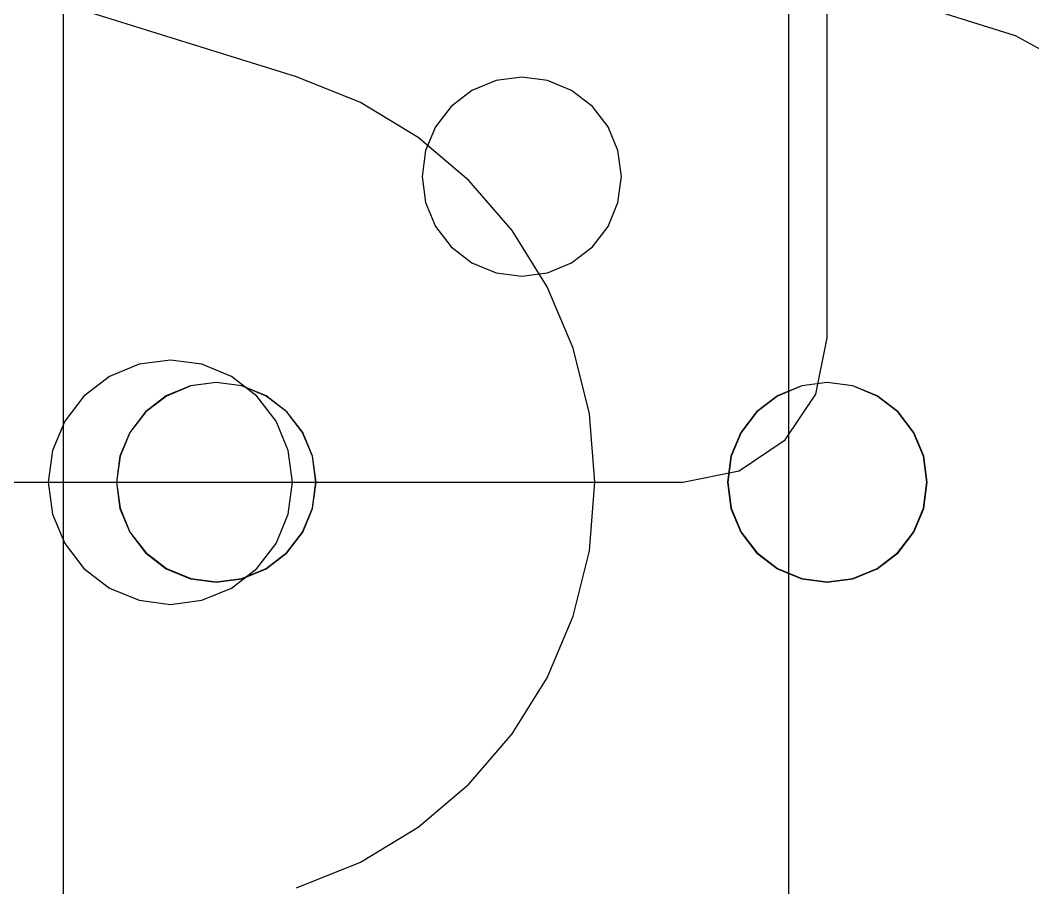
# Model space of a CAD drawing. Extents: x -257 to 298, y -311 to 343.
# Drawn here: x 36.29 to 58.74, y 15.7 to 34.93 of the extents above; entities that cross this region are included whole.
import ezdxf

# ---------------------------------------------------------------- set-up
doc = ezdxf.new("R2010")
doc.units = 0

msp = doc.modelspace()

# ---------------------------------------------------------------- linework, layer by layer
for p, q in [((54.1866, 27.8896), (54.1866, 62.1293)), ((54.1866, 27.8896), (54.1866, 62.1293)), ((47.4133, 33.6706), (46.846438, 33.596646)), ((47.4133, 33.6706), (46.846438, 33.596646)), ((47.980162, 33.596646), (47.4133, 33.6706)), ((47.980162, 33.596646), (47.4133, 33.6706)), ((46.846438, 33.596646), (46.3093, 33.374784)), ((46.846438, 33.596646), (46.3093, 33.374784)), ((48.5173, 33.374784), (47.980162, 33.596646)), ((48.5173, 33.374784), (47.980162, 33.596646)), ((46.3093, 33.374784), (45.848593, 33.02054)), ((46.3093, 33.374784), (45.848593, 33.02054)), ((48.978007, 33.02054), (48.5173, 33.374784)), ((48.978007, 33.02054), (48.5173, 33.374784)), ((45.848593, 33.02054), (45.501116, 32.5666)), ((45.848593, 33.02054), (45.501116, 32.5666)), ((49.325484, 32.5666), (48.978007, 33.02054)), ((49.325484, 32.5666), (48.978007, 33.02054)), ((45.501116, 32.5666), (45.281731, 32.038706)), ((45.501116, 32.5666), (45.281731, 32.038706)), ((49.544869, 32.038706), (49.325484, 32.5666)), ((49.544869, 32.038706), (49.325484, 32.5666)), ((45.281731, 32.038706), (45.2053, 31.4626)), ((45.281731, 32.038706), (45.2053, 31.4626)), ((49.6213, 31.4626), (49.544869, 32.038706)), ((49.6213, 31.4626), (49.544869, 32.038706)), ((45.2053, 31.4626), (45.281731, 30.886494)), ((45.2053, 31.4626), (45.281731, 30.886494)), ((49.544869, 30.886494), (49.6213, 31.4626)), ((49.544869, 30.886494), (49.6213, 31.4626)), ((49.6213, 31.4626), (49.6213, 31.4626)), ((49.6213, 31.4626), (49.6213, 31.4626)), ((45.281731, 30.886494), (45.501116, 30.3586)), ((45.281731, 30.886494), (45.501116, 30.3586)), ((49.325484, 30.3586), (49.544869, 30.886494)), ((49.325484, 30.3586), (49.544869, 30.886494)), ((45.501116, 30.3586), (45.848593, 29.90466)), ((45.501116, 30.3586), (45.848593, 29.90466)), ((48.978007, 29.90466), (49.325484, 30.3586)), ((48.978007, 29.90466), (49.325484, 30.3586)), ((45.848593, 29.90466), (46.3093, 29.550416)), ((45.848593, 29.90466), (46.3093, 29.550416)), ((48.5173, 29.550416), (48.978007, 29.90466)), ((48.5173, 29.550416), (48.978007, 29.90466)), ((46.3093, 29.550416), (46.846438, 29.328554)), ((46.3093, 29.550416), (46.846438, 29.328554)), ((47.980162, 29.328554), (48.5173, 29.550416)), ((47.980162, 29.328554), (48.5173, 29.550416)), ((46.846438, 29.328554), (47.4133, 29.2546)), ((46.846438, 29.328554), (47.4133, 29.2546)), ((47.4133, 29.2546), (47.980162, 29.328554)), ((47.4133, 29.2546), (47.980162, 29.328554)), ((53.935128, 26.643616), (54.1866, 27.8892)), ((53.935128, 26.643616), (54.1866, 27.8892)), ((53.249342, 25.626458), (53.935128, 26.643616)), ((53.249342, 25.626458), (53.935128, 26.643616)), ((52.232184, 24.940672), (53.249342, 25.626458)), ((52.232184, 24.940672), (53.249342, 25.626458)), ((50.9866, 24.6892), (52.232184, 24.940672)), ((50.9866, 24.6892), (52.232184, 24.940672)), ((17.3255, 24.6892), (50.9865, 24.6892)), ((17.3255, 24.6892), (50.9865, 24.6892))]:
    msp.add_line(p, q)
at = {"layer": 'Layer 1'}
for p, q in [((37.2533, -22.9104), (37.2533, 72.2893)), ((37.2533, -22.9104), (37.2533, 72.2893)), ((37.2533, -22.9104), (37.2533, 72.2893)), ((53.3332, 4.18291), (53.3332, 45.1954)), ((53.3332, 4.18291), (53.3332, 45.1954)), ((53.3332, 4.18291), (53.3332, 45.1954)), ((53.3332, 4.18291), (53.3332, 45.1954)), ((53.3332, 4.18291), (53.3332, 45.1954)), ((42.4214, 33.6751), (27.9656, 38.1765)), ((42.4214, 33.6751), (27.9656, 38.1765)), ((42.4214, 33.6751), (27.9656, 38.1765)), ((42.4214, 33.6751), (27.9656, 38.1765)), ((42.4214, 33.6751), (27.9656, 38.1765)), ((42.4214, 33.6751), (27.9656, 38.1765)), ((42.4214, 33.6751), (27.9656, 38.1765)), ((42.4214, 33.6751), (27.9656, 38.1765)), ((42.4214, 33.6751), (27.9656, 38.1765)), ((42.4214, 33.6751), (27.9656, 38.1765)), ((58.359168, 34.581958), (56.347344, 35.211856)), ((58.359168, 34.581958), (56.347344, 35.211856)), ((58.359168, 34.581958), (56.347344, 35.211856)), ((58.359168, 34.581958), (56.347344, 35.211856)), ((58.359168, 34.581958), (56.347344, 35.211856)), ((60.179173, 33.589235), (58.359168, 34.581958)), ((60.179173, 33.589235), (58.359168, 34.581958)), ((60.179173, 33.589235), (58.359168, 34.581958)), ((60.179173, 33.589235), (58.359168, 34.581958)), ((60.179173, 33.589235), (58.359168, 34.581958)), ((43.835012, 33.105778), (42.4215, 33.6745)), ((43.835012, 33.105778), (42.4215, 33.6745)), ((43.835012, 33.105778), (42.4215, 33.6745)), ((43.835012, 33.105778), (42.4215, 33.6745)), ((43.835012, 33.105778), (42.4215, 33.6745)), ((43.835012, 33.105778), (42.4215, 33.6745)), ((43.835012, 33.105778), (42.4215, 33.6745)), ((43.835012, 33.105778), (42.4215, 33.6745)), ((43.835012, 33.105778), (42.4215, 33.6745)), ((43.835012, 33.105778), (42.4215, 33.6745)), ((45.114266, 32.333242), (43.835012, 33.105778)), ((45.114266, 32.333242), (43.835012, 33.105778)), ((45.114266, 32.333242), (43.835012, 33.105778)), ((45.114266, 32.333242), (43.835012, 33.105778)), ((45.114266, 32.333242), (43.835012, 33.105778)), ((45.114266, 32.333242), (43.835012, 33.105778)), ((45.114266, 32.333242), (43.835012, 33.105778)), ((45.114266, 32.333242), (43.835012, 33.105778)), ((45.114266, 32.333242), (43.835012, 33.105778)), ((45.114266, 32.333242), (43.835012, 33.105778)), ((46.242555, 31.379593), (45.114266, 32.333242)), ((46.242555, 31.379593), (45.114266, 32.333242)), ((46.242555, 31.379593), (45.114266, 32.333242)), ((46.242555, 31.379593), (45.114266, 32.333242)), ((46.242555, 31.379593), (45.114266, 32.333242)), ((46.242555, 31.379593), (45.114266, 32.333242)), ((46.242555, 31.379593), (45.114266, 32.333242)), ((46.242555, 31.379593), (45.114266, 32.333242)), ((46.242555, 31.379593), (45.114266, 32.333242)), ((46.242555, 31.379593), (45.114266, 32.333242)), ((47.203169, 30.267536), (46.242555, 31.379593)), ((47.203169, 30.267536), (46.242555, 31.379593)), ((47.203169, 30.267536), (46.242555, 31.379593)), ((47.203169, 30.267536), (46.242555, 31.379593)), ((47.203169, 30.267536), (46.242555, 31.379593)), ((47.203169, 30.267536), (46.242555, 31.379593)), ((47.203169, 30.267536), (46.242555, 31.379593)), ((47.203169, 30.267536), (46.242555, 31.379593)), ((47.203169, 30.267536), (46.242555, 31.379593)), ((47.203169, 30.267536), (46.242555, 31.379593)), ((47.979399, 29.01977), (47.203169, 30.267536)), ((47.979399, 29.01977), (47.203169, 30.267536)), ((47.979399, 29.01977), (47.203169, 30.267536)), ((47.979399, 29.01977), (47.203169, 30.267536)), ((47.979399, 29.01977), (47.203169, 30.267536)), ((47.979399, 29.01977), (47.203169, 30.267536)), ((47.979399, 29.01977), (47.203169, 30.267536)), ((47.979399, 29.01977), (47.203169, 30.267536)), ((47.979399, 29.01977), (47.203169, 30.267536)), ((47.979399, 29.01977), (47.203169, 30.267536)), ((48.554536, 27.658999), (47.979399, 29.01977)), ((48.554536, 27.658999), (47.979399, 29.01977)), ((48.554536, 27.658999), (47.979399, 29.01977)), ((48.554536, 27.658999), (47.979399, 29.01977)), ((48.554536, 27.658999), (47.979399, 29.01977)), ((48.554536, 27.658999), (47.979399, 29.01977)), ((48.554536, 27.658999), (47.979399, 29.01977)), ((48.554536, 27.658999), (47.979399, 29.01977)), ((48.554536, 27.658999), (47.979399, 29.01977)), ((48.554536, 27.658999), (47.979399, 29.01977)), ((48.911871, 26.207925), (48.554536, 27.658999)), ((48.911871, 26.207925), (48.554536, 27.658999)), ((48.911871, 26.207925), (48.554536, 27.658999)), ((48.911871, 26.207925), (48.554536, 27.658999)), ((48.911871, 26.207925), (48.554536, 27.658999)), ((48.911871, 26.207925), (48.554536, 27.658999)), ((48.911871, 26.207925), (48.554536, 27.658999)), ((48.911871, 26.207925), (48.554536, 27.658999)), ((48.911871, 26.207925), (48.554536, 27.658999)), ((48.911871, 26.207925), (48.554536, 27.658999)), ((39.623935, 27.39586), (38.929052, 27.305204)), ((39.623935, 27.39586), (38.929052, 27.305204)), ((39.623935, 27.39586), (38.929052, 27.305204)), ((39.623935, 27.39586), (38.929052, 27.305204)), ((39.623935, 27.39586), (38.929052, 27.305204)), ((39.623935, 27.39586), (38.929052, 27.305204)), ((39.623935, 27.39586), (38.929052, 27.305204)), ((39.623935, 27.39586), (38.929052, 27.305204)), ((39.623935, 27.39586), (38.929052, 27.305204)), ((39.623935, 27.39586), (38.929052, 27.305204)), ((40.318818, 27.305204), (39.623935, 27.39586)), ((40.318818, 27.305204), (39.623935, 27.39586)), ((40.318818, 27.305204), (39.623935, 27.39586)), ((40.318818, 27.305204), (39.623935, 27.39586)), ((40.318818, 27.305204), (39.623935, 27.39586)), ((40.318818, 27.305204), (39.623935, 27.39586)), ((40.318818, 27.305204), (39.623935, 27.39586)), ((40.318818, 27.305204), (39.623935, 27.39586)), ((40.318818, 27.305204), (39.623935, 27.39586)), ((40.318818, 27.305204), (39.623935, 27.39586)), ((38.929052, 27.305204), (38.270605, 27.033236)), ((38.929052, 27.305204), (38.270605, 27.033236)), ((38.929052, 27.305204), (38.270605, 27.033236)), ((38.929052, 27.305204), (38.270605, 27.033236)), ((38.929052, 27.305204), (38.270605, 27.033236)), ((38.929052, 27.305204), (38.270605, 27.033236)), ((38.929052, 27.305204), (38.270605, 27.033236)), ((38.929052, 27.305204), (38.270605, 27.033236)), ((38.929052, 27.305204), (38.270605, 27.033236)), ((38.929052, 27.305204), (38.270605, 27.033236)), ((40.977265, 27.033236), (40.318818, 27.305204)), ((40.977265, 27.033236), (40.318818, 27.305204)), ((40.977265, 27.033236), (40.318818, 27.305204)), ((40.977265, 27.033236), (40.318818, 27.305204)), ((40.977265, 27.033236), (40.318818, 27.305204)), ((40.977265, 27.033236), (40.318818, 27.305204)), ((40.977265, 27.033236), (40.318818, 27.305204)), ((40.977265, 27.033236), (40.318818, 27.305204)), ((40.977265, 27.033236), (40.318818, 27.305204)), ((40.977265, 27.033236), (40.318818, 27.305204)), ((38.270605, 27.033236), (37.705851, 26.598989)), ((38.270605, 27.033236), (37.705851, 26.598989)), ((38.270605, 27.033236), (37.705851, 26.598989)), ((38.270605, 27.033236), (37.705851, 26.598989)), ((38.270605, 27.033236), (37.705851, 26.598989)), ((38.270605, 27.033236), (37.705851, 26.598989)), ((38.270605, 27.033236), (37.705851, 26.598989)), ((38.270605, 27.033236), (37.705851, 26.598989)), ((38.270605, 27.033236), (37.705851, 26.598989)), ((38.270605, 27.033236), (37.705851, 26.598989)), ((41.542019, 26.598989), (40.977265, 27.033236)), ((41.542019, 26.598989), (40.977265, 27.033236)), ((41.542019, 26.598989), (40.977265, 27.033236)), ((41.542019, 26.598989), (40.977265, 27.033236)), ((41.542019, 26.598989), (40.977265, 27.033236)), ((41.542019, 26.598989), (40.977265, 27.033236)), ((41.542019, 26.598989), (40.977265, 27.033236)), ((41.542019, 26.598989), (40.977265, 27.033236)), ((41.542019, 26.598989), (40.977265, 27.033236)), ((41.542019, 26.598989), (40.977265, 27.033236)), ((40.07174, 26.828398), (39.533305, 26.606)), ((40.07174, 26.828398), (39.533305, 26.606)), ((40.07174, 26.828398), (39.533305, 26.606)), ((40.07174, 26.828398), (39.533305, 26.606)), ((40.07174, 26.828398), (39.533305, 26.606)), ((40.073138, 26.823246), (39.536, 26.601384)), ((40.073138, 26.823246), (39.536, 26.601384)), ((40.073138, 26.823246), (39.536, 26.601384)), ((40.073138, 26.823246), (39.536, 26.601384)), ((40.073138, 26.823246), (39.536, 26.601384)), ((40.073138, 26.823246), (39.536, 26.601384)), ((40.073138, 26.823246), (39.536, 26.601384)), ((40.63997, 26.90253), (40.07174, 26.828398)), ((40.63997, 26.90253), (40.07174, 26.828398)), ((40.63997, 26.90253), (40.07174, 26.828398)), ((40.63997, 26.90253), (40.07174, 26.828398)), ((40.63997, 26.90253), (40.07174, 26.828398)), ((40.64, 26.8972), (40.073138, 26.823246)), ((40.64, 26.8972), (40.073138, 26.823246)), ((40.64, 26.8972), (40.073138, 26.823246)), ((40.64, 26.8972), (40.073138, 26.823246)), ((40.64, 26.8972), (40.073138, 26.823246)), ((40.64, 26.8972), (40.073138, 26.823246)), ((40.64, 26.8972), (40.073138, 26.823246)), ((41.2082, 26.828398), (40.63997, 26.90253)), ((41.2082, 26.828398), (40.63997, 26.90253)), ((41.2082, 26.828398), (40.63997, 26.90253)), ((41.2082, 26.828398), (40.63997, 26.90253)), ((41.2082, 26.828398), (40.63997, 26.90253)), ((41.206862, 26.823246), (40.64, 26.8972)), ((41.206862, 26.823246), (40.64, 26.8972)), ((41.206862, 26.823246), (40.64, 26.8972)), ((41.206862, 26.823246), (40.64, 26.8972)), ((41.206862, 26.823246), (40.64, 26.8972)), ((41.206862, 26.823246), (40.64, 26.8972)), ((41.206862, 26.823246), (40.64, 26.8972)), ((41.744, 26.601384), (41.206862, 26.823246)), ((41.744, 26.601384), (41.206862, 26.823246)), ((41.744, 26.601384), (41.206862, 26.823246)), ((41.744, 26.601384), (41.206862, 26.823246)), ((41.744, 26.601384), (41.206862, 26.823246)), ((41.744, 26.601384), (41.206862, 26.823246)), ((41.744, 26.601384), (41.206862, 26.823246)), ((41.746635, 26.606), (41.2082, 26.828398)), ((41.746635, 26.606), (41.2082, 26.828398)), ((41.746635, 26.606), (41.2082, 26.828398)), ((41.746635, 26.606), (41.2082, 26.828398)), ((41.746635, 26.606), (41.2082, 26.828398)), ((53.61844, 26.828398), (53.080005, 26.606)), ((53.61844, 26.828398), (53.080005, 26.606)), ((53.61844, 26.828398), (53.080005, 26.606)), ((53.61844, 26.828398), (53.080005, 26.606)), ((53.61844, 26.828398), (53.080005, 26.606)), ((53.619738, 26.823246), (53.0826, 26.601384)), ((53.619738, 26.823246), (53.0826, 26.601384)), ((53.619738, 26.823246), (53.0826, 26.601384)), ((53.619738, 26.823246), (53.0826, 26.601384)), ((53.619738, 26.823246), (53.0826, 26.601384)), ((53.619738, 26.823246), (53.0826, 26.601384)), ((53.619738, 26.823246), (53.0826, 26.601384)), ((54.18667, 26.90253), (53.61844, 26.828398)), ((54.18667, 26.90253), (53.61844, 26.828398)), ((54.18667, 26.90253), (53.61844, 26.828398)), ((54.18667, 26.90253), (53.61844, 26.828398)), ((54.18667, 26.90253), (53.61844, 26.828398)), ((54.1866, 26.8972), (53.619738, 26.823246)), ((54.1866, 26.8972), (53.619738, 26.823246)), ((54.1866, 26.8972), (53.619738, 26.823246)), ((54.1866, 26.8972), (53.619738, 26.823246)), ((54.1866, 26.8972), (53.619738, 26.823246)), ((54.1866, 26.8972), (53.619738, 26.823246)), ((54.1866, 26.8972), (53.619738, 26.823246)), ((54.753462, 26.823246), (54.1866, 26.8972)), ((54.753462, 26.823246), (54.1866, 26.8972)), ((54.753462, 26.823246), (54.1866, 26.8972)), ((54.753462, 26.823246), (54.1866, 26.8972)), ((54.753462, 26.823246), (54.1866, 26.8972)), ((54.753462, 26.823246), (54.1866, 26.8972)), ((54.753462, 26.823246), (54.1866, 26.8972)), ((54.7549, 26.828398), (54.18667, 26.90253)), ((54.7549, 26.828398), (54.18667, 26.90253)), ((54.7549, 26.828398), (54.18667, 26.90253)), ((54.7549, 26.828398), (54.18667, 26.90253)), ((54.7549, 26.828398), (54.18667, 26.90253)), ((55.2906, 26.601384), (54.753462, 26.823246)), ((55.2906, 26.601384), (54.753462, 26.823246)), ((55.2906, 26.601384), (54.753462, 26.823246)), ((55.2906, 26.601384), (54.753462, 26.823246)), ((55.2906, 26.601384), (54.753462, 26.823246)), ((55.2906, 26.601384), (54.753462, 26.823246)), ((55.2906, 26.601384), (54.753462, 26.823246)), ((55.293335, 26.606), (54.7549, 26.828398)), ((55.293335, 26.606), (54.7549, 26.828398)), ((55.293335, 26.606), (54.7549, 26.828398)), ((55.293335, 26.606), (54.7549, 26.828398)), ((55.293335, 26.606), (54.7549, 26.828398)), ((37.705851, 26.598989), (37.279899, 26.04253)), ((37.705851, 26.598989), (37.279899, 26.04253)), ((37.705851, 26.598989), (37.279899, 26.04253)), ((37.705851, 26.598989), (37.279899, 26.04253)), ((37.705851, 26.598989), (37.279899, 26.04253)), ((37.705851, 26.598989), (37.279899, 26.04253)), ((37.705851, 26.598989), (37.279899, 26.04253)), ((37.705851, 26.598989), (37.279899, 26.04253)), ((37.705851, 26.598989), (37.279899, 26.04253)), ((37.705851, 26.598989), (37.279899, 26.04253)), ((39.533305, 26.606), (39.071486, 26.250901)), ((39.533305, 26.606), (39.071486, 26.250901)), ((39.533305, 26.606), (39.071486, 26.250901)), ((39.533305, 26.606), (39.071486, 26.250901)), ((39.533305, 26.606), (39.071486, 26.250901)), ((39.536, 26.601384), (39.075293, 26.24714)), ((39.536, 26.601384), (39.075293, 26.24714)), ((39.536, 26.601384), (39.075293, 26.24714)), ((39.536, 26.601384), (39.075293, 26.24714)), ((39.536, 26.601384), (39.075293, 26.24714)), ((39.536, 26.601384), (39.075293, 26.24714)), ((39.536, 26.601384), (39.075293, 26.24714)), ((41.967972, 26.04253), (41.542019, 26.598989)), ((41.967972, 26.04253), (41.542019, 26.598989)), ((41.967972, 26.04253), (41.542019, 26.598989)), ((41.967972, 26.04253), (41.542019, 26.598989)), ((41.967972, 26.04253), (41.542019, 26.598989)), ((41.967972, 26.04253), (41.542019, 26.598989)), ((41.967972, 26.04253), (41.542019, 26.598989)), ((41.967972, 26.04253), (41.542019, 26.598989)), ((41.967972, 26.04253), (41.542019, 26.598989)), ((41.967972, 26.04253), (41.542019, 26.598989)), ((42.204707, 26.24714), (41.744, 26.601384)), ((42.204707, 26.24714), (41.744, 26.601384)), ((42.204707, 26.24714), (41.744, 26.601384)), ((42.204707, 26.24714), (41.744, 26.601384)), ((42.204707, 26.24714), (41.744, 26.601384)), ((42.204707, 26.24714), (41.744, 26.601384)), ((42.204707, 26.24714), (41.744, 26.601384)), ((42.208454, 26.250901), (41.746635, 26.606)), ((42.208454, 26.250901), (41.746635, 26.606)), ((42.208454, 26.250901), (41.746635, 26.606)), ((42.208454, 26.250901), (41.746635, 26.606)), ((42.208454, 26.250901), (41.746635, 26.606)), ((53.080005, 26.606), (52.618186, 26.250901)), ((53.080005, 26.606), (52.618186, 26.250901)), ((53.080005, 26.606), (52.618186, 26.250901)), ((53.080005, 26.606), (52.618186, 26.250901)), ((53.080005, 26.606), (52.618186, 26.250901)), ((53.0826, 26.601384), (52.621893, 26.24714)), ((53.0826, 26.601384), (52.621893, 26.24714)), ((53.0826, 26.601384), (52.621893, 26.24714)), ((53.0826, 26.601384), (52.621893, 26.24714)), ((53.0826, 26.601384), (52.621893, 26.24714)), ((53.0826, 26.601384), (52.621893, 26.24714)), ((53.0826, 26.601384), (52.621893, 26.24714)), ((55.751307, 26.24714), (55.2906, 26.601384)), ((55.751307, 26.24714), (55.2906, 26.601384)), ((55.751307, 26.24714), (55.2906, 26.601384)), ((55.751307, 26.24714), (55.2906, 26.601384)), ((55.751307, 26.24714), (55.2906, 26.601384)), ((55.751307, 26.24714), (55.2906, 26.601384)), ((55.751307, 26.24714), (55.2906, 26.601384)), ((55.755154, 26.250901), (55.293335, 26.606)), ((55.755154, 26.250901), (55.293335, 26.606)), ((55.755154, 26.250901), (55.293335, 26.606)), ((55.755154, 26.250901), (55.293335, 26.606)), ((55.755154, 26.250901), (55.293335, 26.606)), ((37.279899, 26.04253), (37.010967, 25.395415)), ((37.279899, 26.04253), (37.010967, 25.395415)), ((37.279899, 26.04253), (37.010967, 25.395415)), ((37.279899, 26.04253), (37.010967, 25.395415)), ((37.279899, 26.04253), (37.010967, 25.395415)), ((37.279899, 26.04253), (37.010967, 25.395415)), ((37.279899, 26.04253), (37.010967, 25.395415)), ((37.279899, 26.04253), (37.010967, 25.395415)), ((37.279899, 26.04253), (37.010967, 25.395415)), ((37.279899, 26.04253), (37.010967, 25.395415)), ((39.071486, 26.250901), (38.72317, 25.795865)), ((39.071486, 26.250901), (38.72317, 25.795865)), ((39.071486, 26.250901), (38.72317, 25.795865)), ((39.071486, 26.250901), (38.72317, 25.795865)), ((39.071486, 26.250901), (38.72317, 25.795865)), ((39.075293, 26.24714), (38.727816, 25.7932)), ((39.075293, 26.24714), (38.727816, 25.7932)), ((39.075293, 26.24714), (38.727816, 25.7932)), ((39.075293, 26.24714), (38.727816, 25.7932)), ((39.075293, 26.24714), (38.727816, 25.7932)), ((39.075293, 26.24714), (38.727816, 25.7932)), ((39.075293, 26.24714), (38.727816, 25.7932)), ((42.236905, 25.395415), (41.967972, 26.04253)), ((42.236905, 25.395415), (41.967972, 26.04253)), ((42.236905, 25.395415), (41.967972, 26.04253)), ((42.236905, 25.395415), (41.967972, 26.04253)), ((42.236905, 25.395415), (41.967972, 26.04253)), ((42.236905, 25.395415), (41.967972, 26.04253)), ((42.236905, 25.395415), (41.967972, 26.04253)), ((42.236905, 25.395415), (41.967972, 26.04253)), ((42.236905, 25.395415), (41.967972, 26.04253)), ((42.236905, 25.395415), (41.967972, 26.04253)), ((42.552184, 25.7932), (42.204707, 26.24714)), ((42.552184, 25.7932), (42.204707, 26.24714)), ((42.552184, 25.7932), (42.204707, 26.24714)), ((42.552184, 25.7932), (42.204707, 26.24714)), ((42.552184, 25.7932), (42.204707, 26.24714)), ((42.552184, 25.7932), (42.204707, 26.24714)), ((42.552184, 25.7932), (42.204707, 26.24714)), ((42.55677, 25.795865), (42.208454, 26.250901)), ((42.55677, 25.795865), (42.208454, 26.250901)), ((42.55677, 25.795865), (42.208454, 26.250901)), ((42.55677, 25.795865), (42.208454, 26.250901)), ((42.55677, 25.795865), (42.208454, 26.250901)), ((49.034696, 24.68925), (48.911871, 26.207925)), ((49.034696, 24.68925), (48.911871, 26.207925)), ((49.034696, 24.68925), (48.911871, 26.207925)), ((49.034696, 24.68925), (48.911871, 26.207925)), ((49.034696, 24.68925), (48.911871, 26.207925)), ((49.034696, 24.68925), (48.911871, 26.207925)), ((49.034696, 24.68925), (48.911871, 26.207925)), ((49.034696, 24.68925), (48.911871, 26.207925)), ((49.034696, 24.68925), (48.911871, 26.207925)), ((49.034696, 24.68925), (48.911871, 26.207925)), ((52.618186, 26.250901), (52.26987, 25.795865)), ((52.618186, 26.250901), (52.26987, 25.795865)), ((52.618186, 26.250901), (52.26987, 25.795865)), ((52.618186, 26.250901), (52.26987, 25.795865)), ((52.618186, 26.250901), (52.26987, 25.795865)), ((52.621893, 26.24714), (52.274416, 25.7932)), ((52.621893, 26.24714), (52.274416, 25.7932)), ((52.621893, 26.24714), (52.274416, 25.7932)), ((52.621893, 26.24714), (52.274416, 25.7932)), ((52.621893, 26.24714), (52.274416, 25.7932)), ((52.621893, 26.24714), (52.274416, 25.7932)), ((52.621893, 26.24714), (52.274416, 25.7932)), ((56.098784, 25.7932), (55.751307, 26.24714)), ((56.098784, 25.7932), (55.751307, 26.24714)), ((56.098784, 25.7932), (55.751307, 26.24714)), ((56.098784, 25.7932), (55.751307, 26.24714)), ((56.098784, 25.7932), (55.751307, 26.24714)), ((56.098784, 25.7932), (55.751307, 26.24714)), ((56.098784, 25.7932), (55.751307, 26.24714)), ((56.10347, 25.795865), (55.755154, 26.250901)), ((56.10347, 25.795865), (55.755154, 26.250901)), ((56.10347, 25.795865), (55.755154, 26.250901)), ((56.10347, 25.795865), (55.755154, 26.250901)), ((56.10347, 25.795865), (55.755154, 26.250901)), ((38.72317, 25.795865), (38.503255, 25.266697)), ((38.72317, 25.795865), (38.503255, 25.266697)), ((38.72317, 25.795865), (38.503255, 25.266697)), ((38.72317, 25.795865), (38.503255, 25.266697)), ((38.72317, 25.795865), (38.503255, 25.266697)), ((38.727816, 25.7932), (38.508431, 25.265306)), ((38.727816, 25.7932), (38.508431, 25.265306)), ((38.727816, 25.7932), (38.508431, 25.265306)), ((38.727816, 25.7932), (38.508431, 25.265306)), ((38.727816, 25.7932), (38.508431, 25.265306)), ((38.727816, 25.7932), (38.508431, 25.265306)), ((38.727816, 25.7932), (38.508431, 25.265306)), ((42.771569, 25.265306), (42.552184, 25.7932)), ((42.771569, 25.265306), (42.552184, 25.7932)), ((42.771569, 25.265306), (42.552184, 25.7932)), ((42.771569, 25.265306), (42.552184, 25.7932)), ((42.771569, 25.265306), (42.552184, 25.7932)), ((42.771569, 25.265306), (42.552184, 25.7932)), ((42.771569, 25.265306), (42.552184, 25.7932)), ((42.776685, 25.266697), (42.55677, 25.795865)), ((42.776685, 25.266697), (42.55677, 25.795865)), ((42.776685, 25.266697), (42.55677, 25.795865)), ((42.776685, 25.266697), (42.55677, 25.795865)), ((42.776685, 25.266697), (42.55677, 25.795865)), ((52.26987, 25.795865), (52.049955, 25.266697)), ((52.26987, 25.795865), (52.049955, 25.266697)), ((52.26987, 25.795865), (52.049955, 25.266697)), ((52.26987, 25.795865), (52.049955, 25.266697)), ((52.26987, 25.795865), (52.049955, 25.266697)), ((52.274416, 25.7932), (52.055031, 25.265306)), ((52.274416, 25.7932), (52.055031, 25.265306)), ((52.274416, 25.7932), (52.055031, 25.265306)), ((52.274416, 25.7932), (52.055031, 25.265306)), ((52.274416, 25.7932), (52.055031, 25.265306)), ((52.274416, 25.7932), (52.055031, 25.265306)), ((52.274416, 25.7932), (52.055031, 25.265306)), ((56.318169, 25.265306), (56.098784, 25.7932)), ((56.318169, 25.265306), (56.098784, 25.7932)), ((56.318169, 25.265306), (56.098784, 25.7932)), ((56.318169, 25.265306), (56.098784, 25.7932)), ((56.318169, 25.265306), (56.098784, 25.7932)), ((56.318169, 25.265306), (56.098784, 25.7932)), ((56.318169, 25.265306), (56.098784, 25.7932)), ((56.323385, 25.266697), (56.10347, 25.795865)), ((56.323385, 25.266697), (56.10347, 25.795865)), ((56.323385, 25.266697), (56.10347, 25.795865)), ((56.323385, 25.266697), (56.10347, 25.795865)), ((56.323385, 25.266697), (56.10347, 25.795865)), ((37.010967, 25.395415), (36.917275, 24.6892)), ((37.010967, 25.395415), (36.917275, 24.6892)), ((37.010967, 25.395415), (36.917275, 24.6892)), ((37.010967, 25.395415), (36.917275, 24.6892)), ((37.010967, 25.395415), (36.917275, 24.6892)), ((37.010967, 25.395415), (36.917275, 24.6892)), ((37.010967, 25.395415), (36.917275, 24.6892)), ((37.010967, 25.395415), (36.917275, 24.6892)), ((37.010967, 25.395415), (36.917275, 24.6892)), ((37.010967, 25.395415), (36.917275, 24.6892)), ((42.3306, 24.6892), (42.236905, 25.395415)), ((42.3306, 24.6892), (42.236905, 25.395415)), ((42.3306, 24.6892), (42.236905, 25.395415)), ((42.3306, 24.6892), (42.236905, 25.395415)), ((42.3306, 24.6892), (42.236905, 25.395415)), ((42.3306, 24.6892), (42.236905, 25.395415)), ((42.3306, 24.6892), (42.236905, 25.395415)), ((42.3306, 24.6892), (42.236905, 25.395415)), ((42.3306, 24.6892), (42.236905, 25.395415)), ((42.3306, 24.6892), (42.236905, 25.395415)), ((38.503255, 25.266697), (38.42664, 24.6892)), ((38.503255, 25.266697), (38.42664, 24.6892)), ((38.503255, 25.266697), (38.42664, 24.6892)), ((38.503255, 25.266697), (38.42664, 24.6892)), ((38.503255, 25.266697), (38.42664, 24.6892)), ((38.508431, 25.265306), (38.432, 24.6892)), ((38.508431, 25.265306), (38.432, 24.6892)), ((38.508431, 25.265306), (38.432, 24.6892)), ((38.508431, 25.265306), (38.432, 24.6892)), ((38.508431, 25.265306), (38.432, 24.6892)), ((38.508431, 25.265306), (38.432, 24.6892)), ((38.508431, 25.265306), (38.432, 24.6892)), ((42.848, 24.6892), (42.771569, 25.265306)), ((42.848, 24.6892), (42.771569, 25.265306)), ((42.848, 24.6892), (42.771569, 25.265306)), ((42.848, 24.6892), (42.771569, 25.265306)), ((42.848, 24.6892), (42.771569, 25.265306)), ((42.848, 24.6892), (42.771569, 25.265306)), ((42.848, 24.6892), (42.771569, 25.265306)), ((42.8533, 24.6892), (42.776685, 25.266697)), ((42.8533, 24.6892), (42.776685, 25.266697)), ((42.8533, 24.6892), (42.776685, 25.266697)), ((42.8533, 24.6892), (42.776685, 25.266697)), ((42.8533, 24.6892), (42.776685, 25.266697)), ((52.049955, 25.266697), (51.97334, 24.6892)), ((52.049955, 25.266697), (51.97334, 24.6892)), ((52.049955, 25.266697), (51.97334, 24.6892)), ((52.049955, 25.266697), (51.97334, 24.6892)), ((52.049955, 25.266697), (51.97334, 24.6892)), ((52.055031, 25.265306), (51.9786, 24.6892)), ((52.055031, 25.265306), (51.9786, 24.6892)), ((52.055031, 25.265306), (51.9786, 24.6892)), ((52.055031, 25.265306), (51.9786, 24.6892)), ((52.055031, 25.265306), (51.9786, 24.6892)), ((52.055031, 25.265306), (51.9786, 24.6892)), ((52.055031, 25.265306), (51.9786, 24.6892)), ((56.3946, 24.6892), (56.318169, 25.265306)), ((56.3946, 24.6892), (56.318169, 25.265306)), ((56.3946, 24.6892), (56.318169, 25.265306)), ((56.3946, 24.6892), (56.318169, 25.265306)), ((56.3946, 24.6892), (56.318169, 25.265306)), ((56.3946, 24.6892), (56.318169, 25.265306)), ((56.3946, 24.6892), (56.318169, 25.265306)), ((56.4, 24.6892), (56.323385, 25.266697)), ((56.4, 24.6892), (56.323385, 25.266697)), ((56.4, 24.6892), (56.323385, 25.266697)), ((56.4, 24.6892), (56.323385, 25.266697)), ((56.4, 24.6892), (56.323385, 25.266697)), ((36.917275, 24.6892), (37.010969, 23.982985)), ((36.917275, 24.6892), (37.010969, 23.982985)), ((36.917275, 24.6892), (37.010969, 23.982985)), ((36.917275, 24.6892), (37.010969, 23.982985)), ((36.917275, 24.6892), (37.010969, 23.982985)), ((36.917275, 24.6892), (37.010969, 23.982985)), ((36.917275, 24.6892), (37.010969, 23.982985)), ((36.917275, 24.6892), (37.010969, 23.982985)), ((36.917275, 24.6892), (37.010969, 23.982985)), ((36.917275, 24.6892), (37.010969, 23.982985)), ((38.42664, 24.6892), (38.503255, 24.111703)), ((38.42664, 24.6892), (38.503255, 24.111703)), ((38.42664, 24.6892), (38.503255, 24.111703)), ((38.42664, 24.6892), (38.503255, 24.111703)), ((38.42664, 24.6892), (38.503255, 24.111703)), ((38.432, 24.6892), (38.508431, 24.113094)), ((38.432, 24.6892), (38.508431, 24.113094)), ((38.432, 24.6892), (38.508431, 24.113094)), ((38.432, 24.6892), (38.508431, 24.113094)), ((38.432, 24.6892), (38.508431, 24.113094)), ((38.432, 24.6892), (38.508431, 24.113094)), ((38.432, 24.6892), (38.508431, 24.113094)), ((42.236905, 23.982985), (42.330597, 24.6892)), ((42.236905, 23.982985), (42.330597, 24.6892)), ((42.236905, 23.982985), (42.330597, 24.6892)), ((42.236905, 23.982985), (42.330597, 24.6892)), ((42.236905, 23.982985), (42.330597, 24.6892)), ((42.236905, 23.982985), (42.330597, 24.6892)), ((42.236905, 23.982985), (42.330597, 24.6892)), ((42.236905, 23.982985), (42.330597, 24.6892)), ((42.236905, 23.982985), (42.330597, 24.6892)), ((42.236905, 23.982985), (42.330597, 24.6892)), ((42.330597, 24.6892), (42.3306, 24.6892)), ((42.330597, 24.6892), (42.3306, 24.6892)), ((42.330597, 24.6892), (42.3306, 24.6892)), ((42.330597, 24.6892), (42.3306, 24.6892)), ((42.330597, 24.6892), (42.3306, 24.6892)), ((42.330597, 24.6892), (42.3306, 24.6892)), ((42.330597, 24.6892), (42.3306, 24.6892)), ((42.330597, 24.6892), (42.3306, 24.6892)), ((42.330597, 24.6892), (42.3306, 24.6892)), ((42.330597, 24.6892), (42.3306, 24.6892)), ((42.771569, 24.113094), (42.848, 24.6892)), ((42.771569, 24.113094), (42.848, 24.6892)), ((42.771569, 24.113094), (42.848, 24.6892)), ((42.771569, 24.113094), (42.848, 24.6892)), ((42.771569, 24.113094), (42.848, 24.6892)), ((42.771569, 24.113094), (42.848, 24.6892)), ((42.771569, 24.113094), (42.848, 24.6892)), ((42.776685, 24.111703), (42.8533, 24.6892)), ((42.776685, 24.111703), (42.8533, 24.6892)), ((42.776685, 24.111703), (42.8533, 24.6892)), ((42.776685, 24.111703), (42.8533, 24.6892)), ((42.776685, 24.111703), (42.8533, 24.6892)), ((42.848, 24.6892), (42.848, 24.6892)), ((42.848, 24.6892), (42.848, 24.6892)), ((42.848, 24.6892), (42.848, 24.6892)), ((42.848, 24.6892), (42.848, 24.6892)), ((42.848, 24.6892), (42.848, 24.6892)), ((42.848, 24.6892), (42.848, 24.6892)), ((42.848, 24.6892), (42.848, 24.6892)), ((42.8533, 24.6892), (42.8533, 24.6892)), ((42.8533, 24.6892), (42.8533, 24.6892)), ((42.8533, 24.6892), (42.8533, 24.6892)), ((42.8533, 24.6892), (42.8533, 24.6892)), ((42.8533, 24.6892), (42.8533, 24.6892)), ((48.911871, 23.170575), (49.034696, 24.68925)), ((48.911871, 23.170575), (49.034696, 24.68925)), ((48.911871, 23.170575), (49.034696, 24.68925)), ((48.911871, 23.170575), (49.034696, 24.68925)), ((48.911871, 23.170575), (49.034696, 24.68925)), ((48.911871, 23.170575), (49.034696, 24.68925)), ((48.911871, 23.170575), (49.034696, 24.68925)), ((48.911871, 23.170575), (49.034696, 24.68925)), ((48.911871, 23.170575), (49.034696, 24.68925)), ((48.911871, 23.170575), (49.034696, 24.68925)), ((51.97334, 24.6892), (52.049955, 24.111703)), ((51.97334, 24.6892), (52.049955, 24.111703)), ((51.97334, 24.6892), (52.049955, 24.111703)), ((51.97334, 24.6892), (52.049955, 24.111703)), ((51.97334, 24.6892), (52.049955, 24.111703)), ((51.9786, 24.6892), (52.055031, 24.113094)), ((51.9786, 24.6892), (52.055031, 24.113094)), ((51.9786, 24.6892), (52.055031, 24.113094)), ((51.9786, 24.6892), (52.055031, 24.113094)), ((51.9786, 24.6892), (52.055031, 24.113094)), ((51.9786, 24.6892), (52.055031, 24.113094)), ((51.9786, 24.6892), (52.055031, 24.113094)), ((56.318169, 24.113094), (56.3946, 24.6892)), ((56.318169, 24.113094), (56.3946, 24.6892)), ((56.318169, 24.113094), (56.3946, 24.6892)), ((56.318169, 24.113094), (56.3946, 24.6892)), ((56.318169, 24.113094), (56.3946, 24.6892)), ((56.318169, 24.113094), (56.3946, 24.6892)), ((56.318169, 24.113094), (56.3946, 24.6892)), ((56.323385, 24.111703), (56.4, 24.6892)), ((56.323385, 24.111703), (56.4, 24.6892)), ((56.323385, 24.111703), (56.4, 24.6892)), ((56.323385, 24.111703), (56.4, 24.6892)), ((56.323385, 24.111703), (56.4, 24.6892)), ((56.3946, 24.6892), (56.3946, 24.6892)), ((56.3946, 24.6892), (56.3946, 24.6892)), ((56.3946, 24.6892), (56.3946, 24.6892)), ((56.3946, 24.6892), (56.3946, 24.6892)), ((56.3946, 24.6892), (56.3946, 24.6892)), ((56.3946, 24.6892), (56.3946, 24.6892)), ((56.3946, 24.6892), (56.3946, 24.6892)), ((56.4, 24.6892), (56.4, 24.6892)), ((56.4, 24.6892), (56.4, 24.6892)), ((56.4, 24.6892), (56.4, 24.6892)), ((56.4, 24.6892), (56.4, 24.6892)), ((56.4, 24.6892), (56.4, 24.6892)), ((38.503255, 24.111703), (38.72317, 23.582535)), ((38.503255, 24.111703), (38.72317, 23.582535)), ((38.503255, 24.111703), (38.72317, 23.582535)), ((38.503255, 24.111703), (38.72317, 23.582535)), ((38.503255, 24.111703), (38.72317, 23.582535)), ((38.508431, 24.113094), (38.727816, 23.5852)), ((38.508431, 24.113094), (38.727816, 23.5852)), ((38.508431, 24.113094), (38.727816, 23.5852)), ((38.508431, 24.113094), (38.727816, 23.5852)), ((38.508431, 24.113094), (38.727816, 23.5852)), ((38.508431, 24.113094), (38.727816, 23.5852)), ((38.508431, 24.113094), (38.727816, 23.5852)), ((42.552184, 23.5852), (42.771569, 24.113094)), ((42.552184, 23.5852), (42.771569, 24.113094)), ((42.552184, 23.5852), (42.771569, 24.113094)), ((42.552184, 23.5852), (42.771569, 24.113094)), ((42.552184, 23.5852), (42.771569, 24.113094)), ((42.552184, 23.5852), (42.771569, 24.113094)), ((42.552184, 23.5852), (42.771569, 24.113094)), ((42.55677, 23.582535), (42.776685, 24.111703)), ((42.55677, 23.582535), (42.776685, 24.111703)), ((42.55677, 23.582535), (42.776685, 24.111703)), ((42.55677, 23.582535), (42.776685, 24.111703)), ((42.55677, 23.582535), (42.776685, 24.111703)), ((52.049955, 24.111703), (52.26987, 23.582535)), ((52.049955, 24.111703), (52.26987, 23.582535)), ((52.049955, 24.111703), (52.26987, 23.582535)), ((52.049955, 24.111703), (52.26987, 23.582535)), ((52.049955, 24.111703), (52.26987, 23.582535)), ((52.055031, 24.113094), (52.274416, 23.5852)), ((52.055031, 24.113094), (52.274416, 23.5852)), ((52.055031, 24.113094), (52.274416, 23.5852)), ((52.055031, 24.113094), (52.274416, 23.5852)), ((52.055031, 24.113094), (52.274416, 23.5852)), ((52.055031, 24.113094), (52.274416, 23.5852)), ((52.055031, 24.113094), (52.274416, 23.5852)), ((56.098784, 23.5852), (56.318169, 24.113094)), ((56.098784, 23.5852), (56.318169, 24.113094)), ((56.098784, 23.5852), (56.318169, 24.113094)), ((56.098784, 23.5852), (56.318169, 24.113094)), ((56.098784, 23.5852), (56.318169, 24.113094)), ((56.098784, 23.5852), (56.318169, 24.113094)), ((56.098784, 23.5852), (56.318169, 24.113094)), ((56.10347, 23.582535), (56.323385, 24.111703)), ((56.10347, 23.582535), (56.323385, 24.111703)), ((56.10347, 23.582535), (56.323385, 24.111703)), ((56.10347, 23.582535), (56.323385, 24.111703)), ((56.10347, 23.582535), (56.323385, 24.111703)), ((37.010969, 23.982985), (37.279901, 23.33587)), ((37.010969, 23.982985), (37.279901, 23.33587)), ((37.010969, 23.982985), (37.279901, 23.33587)), ((37.010969, 23.982985), (37.279901, 23.33587)), ((37.010969, 23.982985), (37.279901, 23.33587)), ((37.010969, 23.982985), (37.279901, 23.33587)), ((37.010969, 23.982985), (37.279901, 23.33587)), ((37.010969, 23.982985), (37.279901, 23.33587)), ((37.010969, 23.982985), (37.279901, 23.33587)), ((37.010969, 23.982985), (37.279901, 23.33587)), ((41.967974, 23.33587), (42.236905, 23.982985)), ((41.967974, 23.33587), (42.236905, 23.982985)), ((41.967974, 23.33587), (42.236905, 23.982985)), ((41.967974, 23.33587), (42.236905, 23.982985)), ((41.967974, 23.33587), (42.236905, 23.982985)), ((41.967974, 23.33587), (42.236905, 23.982985)), ((41.967974, 23.33587), (42.236905, 23.982985)), ((41.967974, 23.33587), (42.236905, 23.982985)), ((41.967974, 23.33587), (42.236905, 23.982985)), ((41.967974, 23.33587), (42.236905, 23.982985)), ((38.72317, 23.582535), (39.071486, 23.127499)), ((38.72317, 23.582535), (39.071486, 23.127499)), ((38.72317, 23.582535), (39.071486, 23.127499)), ((38.72317, 23.582535), (39.071486, 23.127499)), ((38.72317, 23.582535), (39.071486, 23.127499)), ((38.727816, 23.5852), (39.075293, 23.13126)), ((38.727816, 23.5852), (39.075293, 23.13126)), ((38.727816, 23.5852), (39.075293, 23.13126)), ((38.727816, 23.5852), (39.075293, 23.13126)), ((38.727816, 23.5852), (39.075293, 23.13126)), ((38.727816, 23.5852), (39.075293, 23.13126)), ((38.727816, 23.5852), (39.075293, 23.13126)), ((42.204707, 23.13126), (42.552184, 23.5852)), ((42.204707, 23.13126), (42.552184, 23.5852)), ((42.204707, 23.13126), (42.552184, 23.5852)), ((42.204707, 23.13126), (42.552184, 23.5852)), ((42.204707, 23.13126), (42.552184, 23.5852)), ((42.204707, 23.13126), (42.552184, 23.5852)), ((42.204707, 23.13126), (42.552184, 23.5852)), ((42.208454, 23.127499), (42.55677, 23.582535)), ((42.208454, 23.127499), (42.55677, 23.582535)), ((42.208454, 23.127499), (42.55677, 23.582535)), ((42.208454, 23.127499), (42.55677, 23.582535)), ((42.208454, 23.127499), (42.55677, 23.582535)), ((52.26987, 23.582535), (52.618186, 23.127499)), ((52.26987, 23.582535), (52.618186, 23.127499)), ((52.26987, 23.582535), (52.618186, 23.127499)), ((52.26987, 23.582535), (52.618186, 23.127499)), ((52.26987, 23.582535), (52.618186, 23.127499)), ((52.274416, 23.5852), (52.621893, 23.13126)), ((52.274416, 23.5852), (52.621893, 23.13126)), ((52.274416, 23.5852), (52.621893, 23.13126)), ((52.274416, 23.5852), (52.621893, 23.13126)), ((52.274416, 23.5852), (52.621893, 23.13126)), ((52.274416, 23.5852), (52.621893, 23.13126)), ((52.274416, 23.5852), (52.621893, 23.13126)), ((55.751307, 23.13126), (56.098784, 23.5852)), ((55.751307, 23.13126), (56.098784, 23.5852)), ((55.751307, 23.13126), (56.098784, 23.5852)), ((55.751307, 23.13126), (56.098784, 23.5852)), ((55.751307, 23.13126), (56.098784, 23.5852)), ((55.751307, 23.13126), (56.098784, 23.5852)), ((55.751307, 23.13126), (56.098784, 23.5852)), ((55.755154, 23.127499), (56.10347, 23.582535)), ((55.755154, 23.127499), (56.10347, 23.582535)), ((55.755154, 23.127499), (56.10347, 23.582535)), ((55.755154, 23.127499), (56.10347, 23.582535)), ((55.755154, 23.127499), (56.10347, 23.582535)), ((37.279901, 23.33587), (37.705853, 22.779411)), ((37.279901, 23.33587), (37.705853, 22.779411)), ((37.279901, 23.33587), (37.705853, 22.779411)), ((37.279901, 23.33587), (37.705853, 22.779411)), ((37.279901, 23.33587), (37.705853, 22.779411)), ((37.279901, 23.33587), (37.705853, 22.779411)), ((37.279901, 23.33587), (37.705853, 22.779411)), ((37.279901, 23.33587), (37.705853, 22.779411)), ((37.279901, 23.33587), (37.705853, 22.779411)), ((37.279901, 23.33587), (37.705853, 22.779411)), ((39.071486, 23.127499), (39.533305, 22.7724)), ((39.071486, 23.127499), (39.533305, 22.7724)), ((39.071486, 23.127499), (39.533305, 22.7724)), ((39.071486, 23.127499), (39.533305, 22.7724)), ((39.071486, 23.127499), (39.533305, 22.7724)), ((39.075293, 23.13126), (39.536, 22.777016)), ((39.075293, 23.13126), (39.536, 22.777016)), ((39.075293, 23.13126), (39.536, 22.777016)), ((39.075293, 23.13126), (39.536, 22.777016)), ((39.075293, 23.13126), (39.536, 22.777016)), ((39.075293, 23.13126), (39.536, 22.777016)), ((39.075293, 23.13126), (39.536, 22.777016)), ((41.542022, 22.779411), (41.967974, 23.33587)), ((41.542022, 22.779411), (41.967974, 23.33587)), ((41.542022, 22.779411), (41.967974, 23.33587)), ((41.542022, 22.779411), (41.967974, 23.33587)), ((41.542022, 22.779411), (41.967974, 23.33587)), ((41.542022, 22.779411), (41.967974, 23.33587)), ((41.542022, 22.779411), (41.967974, 23.33587)), ((41.542022, 22.779411), (41.967974, 23.33587)), ((41.542022, 22.779411), (41.967974, 23.33587)), ((41.542022, 22.779411), (41.967974, 23.33587)), ((41.744, 22.777016), (42.204707, 23.13126)), ((41.744, 22.777016), (42.204707, 23.13126)), ((41.744, 22.777016), (42.204707, 23.13126)), ((41.744, 22.777016), (42.204707, 23.13126)), ((41.744, 22.777016), (42.204707, 23.13126)), ((41.744, 22.777016), (42.204707, 23.13126)), ((41.744, 22.777016), (42.204707, 23.13126)), ((41.746635, 22.7724), (42.208454, 23.127499)), ((41.746635, 22.7724), (42.208454, 23.127499)), ((41.746635, 22.7724), (42.208454, 23.127499)), ((41.746635, 22.7724), (42.208454, 23.127499)), ((41.746635, 22.7724), (42.208454, 23.127499)), ((48.554536, 21.719501), (48.911871, 23.170575)), ((48.554536, 21.719501), (48.911871, 23.170575)), ((48.554536, 21.719501), (48.911871, 23.170575)), ((48.554536, 21.719501), (48.911871, 23.170575)), ((48.554536, 21.719501), (48.911871, 23.170575)), ((48.554536, 21.719501), (48.911871, 23.170575)), ((48.554536, 21.719501), (48.911871, 23.170575)), ((48.554536, 21.719501), (48.911871, 23.170575)), ((48.554536, 21.719501), (48.911871, 23.170575)), ((48.554536, 21.719501), (48.911871, 23.170575)), ((52.618186, 23.127499), (53.080005, 22.7724)), ((52.618186, 23.127499), (53.080005, 22.7724)), ((52.618186, 23.127499), (53.080005, 22.7724)), ((52.618186, 23.127499), (53.080005, 22.7724)), ((52.618186, 23.127499), (53.080005, 22.7724)), ((52.621893, 23.13126), (53.0826, 22.777016)), ((52.621893, 23.13126), (53.0826, 22.777016)), ((52.621893, 23.13126), (53.0826, 22.777016)), ((52.621893, 23.13126), (53.0826, 22.777016)), ((52.621893, 23.13126), (53.0826, 22.777016)), ((52.621893, 23.13126), (53.0826, 22.777016)), ((52.621893, 23.13126), (53.0826, 22.777016)), ((55.2906, 22.777016), (55.751307, 23.13126)), ((55.2906, 22.777016), (55.751307, 23.13126)), ((55.2906, 22.777016), (55.751307, 23.13126)), ((55.2906, 22.777016), (55.751307, 23.13126)), ((55.2906, 22.777016), (55.751307, 23.13126)), ((55.2906, 22.777016), (55.751307, 23.13126)), ((55.2906, 22.777016), (55.751307, 23.13126)), ((55.293335, 22.7724), (55.755154, 23.127499)), ((55.293335, 22.7724), (55.755154, 23.127499)), ((55.293335, 22.7724), (55.755154, 23.127499)), ((55.293335, 22.7724), (55.755154, 23.127499)), ((55.293335, 22.7724), (55.755154, 23.127499)), ((37.705853, 22.779411), (38.270607, 22.345164)), ((37.705853, 22.779411), (38.270607, 22.345164)), ((37.705853, 22.779411), (38.270607, 22.345164)), ((37.705853, 22.779411), (38.270607, 22.345164)), ((37.705853, 22.779411), (38.270607, 22.345164)), ((37.705853, 22.779411), (38.270607, 22.345164)), ((37.705853, 22.779411), (38.270607, 22.345164)), ((37.705853, 22.779411), (38.270607, 22.345164)), ((37.705853, 22.779411), (38.270607, 22.345164)), ((37.705853, 22.779411), (38.270607, 22.345164)), ((39.533305, 22.7724), (40.07174, 22.550002)), ((39.533305, 22.7724), (40.07174, 22.550002)), ((39.533305, 22.7724), (40.07174, 22.550002)), ((39.533305, 22.7724), (40.07174, 22.550002)), ((39.533305, 22.7724), (40.07174, 22.550002)), ((39.536, 22.777016), (40.073138, 22.555154)), ((39.536, 22.777016), (40.073138, 22.555154)), ((39.536, 22.777016), (40.073138, 22.555154)), ((39.536, 22.777016), (40.073138, 22.555154)), ((39.536, 22.777016), (40.073138, 22.555154)), ((39.536, 22.777016), (40.073138, 22.555154)), ((39.536, 22.777016), (40.073138, 22.555154)), ((40.977267, 22.345164), (41.542022, 22.779411)), ((40.977267, 22.345164), (41.542022, 22.779411)), ((40.977267, 22.345164), (41.542022, 22.779411)), ((40.977267, 22.345164), (41.542022, 22.779411)), ((40.977267, 22.345164), (41.542022, 22.779411)), ((40.977267, 22.345164), (41.542022, 22.779411)), ((40.977267, 22.345164), (41.542022, 22.779411)), ((40.977267, 22.345164), (41.542022, 22.779411)), ((40.977267, 22.345164), (41.542022, 22.779411)), ((40.977267, 22.345164), (41.542022, 22.779411)), ((41.206862, 22.555154), (41.744, 22.777016)), ((41.206862, 22.555154), (41.744, 22.777016)), ((41.206862, 22.555154), (41.744, 22.777016)), ((41.206862, 22.555154), (41.744, 22.777016)), ((41.206862, 22.555154), (41.744, 22.777016)), ((41.206862, 22.555154), (41.744, 22.777016)), ((41.206862, 22.555154), (41.744, 22.777016)), ((41.2082, 22.550002), (41.746635, 22.7724)), ((41.2082, 22.550002), (41.746635, 22.7724)), ((41.2082, 22.550002), (41.746635, 22.7724)), ((41.2082, 22.550002), (41.746635, 22.7724)), ((41.2082, 22.550002), (41.746635, 22.7724)), ((53.080005, 22.7724), (53.61844, 22.550002)), ((53.080005, 22.7724), (53.61844, 22.550002)), ((53.080005, 22.7724), (53.61844, 22.550002)), ((53.080005, 22.7724), (53.61844, 22.550002)), ((53.080005, 22.7724), (53.61844, 22.550002)), ((53.0826, 22.777016), (53.619738, 22.555154)), ((53.0826, 22.777016), (53.619738, 22.555154)), ((53.0826, 22.777016), (53.619738, 22.555154)), ((53.0826, 22.777016), (53.619738, 22.555154)), ((53.0826, 22.777016), (53.619738, 22.555154)), ((53.0826, 22.777016), (53.619738, 22.555154)), ((53.0826, 22.777016), (53.619738, 22.555154)), ((54.753462, 22.555154), (55.2906, 22.777016)), ((54.753462, 22.555154), (55.2906, 22.777016)), ((54.753462, 22.555154), (55.2906, 22.777016)), ((54.753462, 22.555154), (55.2906, 22.777016)), ((54.753462, 22.555154), (55.2906, 22.777016)), ((54.753462, 22.555154), (55.2906, 22.777016)), ((54.753462, 22.555154), (55.2906, 22.777016)), ((54.7549, 22.550002), (55.293335, 22.7724)), ((54.7549, 22.550002), (55.293335, 22.7724)), ((54.7549, 22.550002), (55.293335, 22.7724)), ((54.7549, 22.550002), (55.293335, 22.7724)), ((54.7549, 22.550002), (55.293335, 22.7724)), ((40.07174, 22.550002), (40.63997, 22.47587)), ((40.07174, 22.550002), (40.63997, 22.47587)), ((40.07174, 22.550002), (40.63997, 22.47587)), ((40.07174, 22.550002), (40.63997, 22.47587)), ((40.07174, 22.550002), (40.63997, 22.47587)), ((40.073138, 22.555154), (40.64, 22.4812)), ((40.073138, 22.555154), (40.64, 22.4812)), ((40.073138, 22.555154), (40.64, 22.4812)), ((40.073138, 22.555154), (40.64, 22.4812)), ((40.073138, 22.555154), (40.64, 22.4812)), ((40.073138, 22.555154), (40.64, 22.4812)), ((40.073138, 22.555154), (40.64, 22.4812)), ((40.63997, 22.47587), (41.2082, 22.550002)), ((40.63997, 22.47587), (41.2082, 22.550002)), ((40.63997, 22.47587), (41.2082, 22.550002)), ((40.63997, 22.47587), (41.2082, 22.550002)), ((40.63997, 22.47587), (41.2082, 22.550002)), ((40.64, 22.4812), (41.206862, 22.555154)), ((40.64, 22.4812), (41.206862, 22.555154)), ((40.64, 22.4812), (41.206862, 22.555154)), ((40.64, 22.4812), (41.206862, 22.555154)), ((40.64, 22.4812), (41.206862, 22.555154)), ((40.64, 22.4812), (41.206862, 22.555154)), ((40.64, 22.4812), (41.206862, 22.555154)), ((53.61844, 22.550002), (54.18667, 22.47587)), ((53.61844, 22.550002), (54.18667, 22.47587)), ((53.61844, 22.550002), (54.18667, 22.47587)), ((53.61844, 22.550002), (54.18667, 22.47587)), ((53.61844, 22.550002), (54.18667, 22.47587)), ((53.619738, 22.555154), (54.1866, 22.4812)), ((53.619738, 22.555154), (54.1866, 22.4812)), ((53.619738, 22.555154), (54.1866, 22.4812)), ((53.619738, 22.555154), (54.1866, 22.4812)), ((53.619738, 22.555154), (54.1866, 22.4812)), ((53.619738, 22.555154), (54.1866, 22.4812)), ((53.619738, 22.555154), (54.1866, 22.4812)), ((54.1866, 22.4812), (54.753462, 22.555154)), ((54.1866, 22.4812), (54.753462, 22.555154)), ((54.1866, 22.4812), (54.753462, 22.555154)), ((54.1866, 22.4812), (54.753462, 22.555154)), ((54.1866, 22.4812), (54.753462, 22.555154)), ((54.1866, 22.4812), (54.753462, 22.555154)), ((54.1866, 22.4812), (54.753462, 22.555154)), ((54.18667, 22.47587), (54.7549, 22.550002)), ((54.18667, 22.47587), (54.7549, 22.550002)), ((54.18667, 22.47587), (54.7549, 22.550002)), ((54.18667, 22.47587), (54.7549, 22.550002)), ((54.18667, 22.47587), (54.7549, 22.550002)), ((38.270607, 22.345164), (38.929054, 22.073196)), ((38.270607, 22.345164), (38.929054, 22.073196)), ((38.270607, 22.345164), (38.929054, 22.073196)), ((38.270607, 22.345164), (38.929054, 22.073196)), ((38.270607, 22.345164), (38.929054, 22.073196)), ((38.270607, 22.345164), (38.929054, 22.073196)), ((38.270607, 22.345164), (38.929054, 22.073196)), ((38.270607, 22.345164), (38.929054, 22.073196)), ((38.270607, 22.345164), (38.929054, 22.073196)), ((38.270607, 22.345164), (38.929054, 22.073196)), ((40.318821, 22.073196), (40.977267, 22.345164)), ((40.318821, 22.073196), (40.977267, 22.345164)), ((40.318821, 22.073196), (40.977267, 22.345164)), ((40.318821, 22.073196), (40.977267, 22.345164)), ((40.318821, 22.073196), (40.977267, 22.345164)), ((40.318821, 22.073196), (40.977267, 22.345164)), ((40.318821, 22.073196), (40.977267, 22.345164)), ((40.318821, 22.073196), (40.977267, 22.345164)), ((40.318821, 22.073196), (40.977267, 22.345164)), ((40.318821, 22.073196), (40.977267, 22.345164)), ((38.929054, 22.073196), (39.623937, 21.98254)), ((38.929054, 22.073196), (39.623937, 21.98254)), ((38.929054, 22.073196), (39.623937, 21.98254)), ((38.929054, 22.073196), (39.623937, 21.98254)), ((38.929054, 22.073196), (39.623937, 21.98254)), ((38.929054, 22.073196), (39.623937, 21.98254)), ((38.929054, 22.073196), (39.623937, 21.98254)), ((38.929054, 22.073196), (39.623937, 21.98254)), ((38.929054, 22.073196), (39.623937, 21.98254)), ((38.929054, 22.073196), (39.623937, 21.98254)), ((39.623937, 21.98254), (40.318821, 22.073196)), ((39.623937, 21.98254), (40.318821, 22.073196)), ((39.623937, 21.98254), (40.318821, 22.073196)), ((39.623937, 21.98254), (40.318821, 22.073196)), ((39.623937, 21.98254), (40.318821, 22.073196)), ((39.623937, 21.98254), (40.318821, 22.073196)), ((39.623937, 21.98254), (40.318821, 22.073196)), ((39.623937, 21.98254), (40.318821, 22.073196)), ((39.623937, 21.98254), (40.318821, 22.073196)), ((39.623937, 21.98254), (40.318821, 22.073196)), ((47.979399, 20.35873), (48.554536, 21.719501)), ((47.979399, 20.35873), (48.554536, 21.719501)), ((47.979399, 20.35873), (48.554536, 21.719501)), ((47.979399, 20.35873), (48.554536, 21.719501)), ((47.979399, 20.35873), (48.554536, 21.719501)), ((47.979399, 20.35873), (48.554536, 21.719501)), ((47.979399, 20.35873), (48.554536, 21.719501)), ((47.979399, 20.35873), (48.554536, 21.719501)), ((47.979399, 20.35873), (48.554536, 21.719501)), ((47.979399, 20.35873), (48.554536, 21.719501)), ((47.203169, 19.110964), (47.979399, 20.35873)), ((47.203169, 19.110964), (47.979399, 20.35873)), ((47.203169, 19.110964), (47.979399, 20.35873)), ((47.203169, 19.110964), (47.979399, 20.35873)), ((47.203169, 19.110964), (47.979399, 20.35873)), ((47.203169, 19.110964), (47.979399, 20.35873)), ((47.203169, 19.110964), (47.979399, 20.35873)), ((47.203169, 19.110964), (47.979399, 20.35873)), ((47.203169, 19.110964), (47.979399, 20.35873)), ((47.203169, 19.110964), (47.979399, 20.35873)), ((46.242555, 17.998907), (47.203169, 19.110964)), ((46.242555, 17.998907), (47.203169, 19.110964)), ((46.242555, 17.998907), (47.203169, 19.110964)), ((46.242555, 17.998907), (47.203169, 19.110964)), ((46.242555, 17.998907), (47.203169, 19.110964)), ((46.242555, 17.998907), (47.203169, 19.110964)), ((46.242555, 17.998907), (47.203169, 19.110964)), ((46.242555, 17.998907), (47.203169, 19.110964)), ((46.242555, 17.998907), (47.203169, 19.110964)), ((46.242555, 17.998907), (47.203169, 19.110964)), ((45.114266, 17.045258), (46.242555, 17.998907)), ((45.114266, 17.045258), (46.242555, 17.998907)), ((45.114266, 17.045258), (46.242555, 17.998907)), ((45.114266, 17.045258), (46.242555, 17.998907)), ((45.114266, 17.045258), (46.242555, 17.998907)), ((45.114266, 17.045258), (46.242555, 17.998907)), ((45.114266, 17.045258), (46.242555, 17.998907)), ((45.114266, 17.045258), (46.242555, 17.998907)), ((45.114266, 17.045258), (46.242555, 17.998907)), ((45.114266, 17.045258), (46.242555, 17.998907)), ((43.835012, 16.272722), (45.114266, 17.045258)), ((43.835012, 16.272722), (45.114266, 17.045258)), ((43.835012, 16.272722), (45.114266, 17.045258)), ((43.835012, 16.272722), (45.114266, 17.045258)), ((43.835012, 16.272722), (45.114266, 17.045258)), ((43.835012, 16.272722), (45.114266, 17.045258)), ((43.835012, 16.272722), (45.114266, 17.045258)), ((43.835012, 16.272722), (45.114266, 17.045258)), ((43.835012, 16.272722), (45.114266, 17.045258)), ((43.835012, 16.272722), (45.114266, 17.045258)), ((42.4215, 15.704), (43.835012, 16.272722)), ((42.4215, 15.704), (43.835012, 16.272722)), ((42.4215, 15.704), (43.835012, 16.272722)), ((42.4215, 15.704), (43.835012, 16.272722)), ((42.4215, 15.704), (43.835012, 16.272722)), ((42.4215, 15.704), (43.835012, 16.272722)), ((42.4215, 15.704), (43.835012, 16.272722)), ((42.4215, 15.704), (43.835012, 16.272722)), ((42.4215, 15.704), (43.835012, 16.272722)), ((42.4215, 15.704), (43.835012, 16.272722))]:
    msp.add_line(p, q, dxfattribs=at)

doc.saveas('drawing.dxf')
